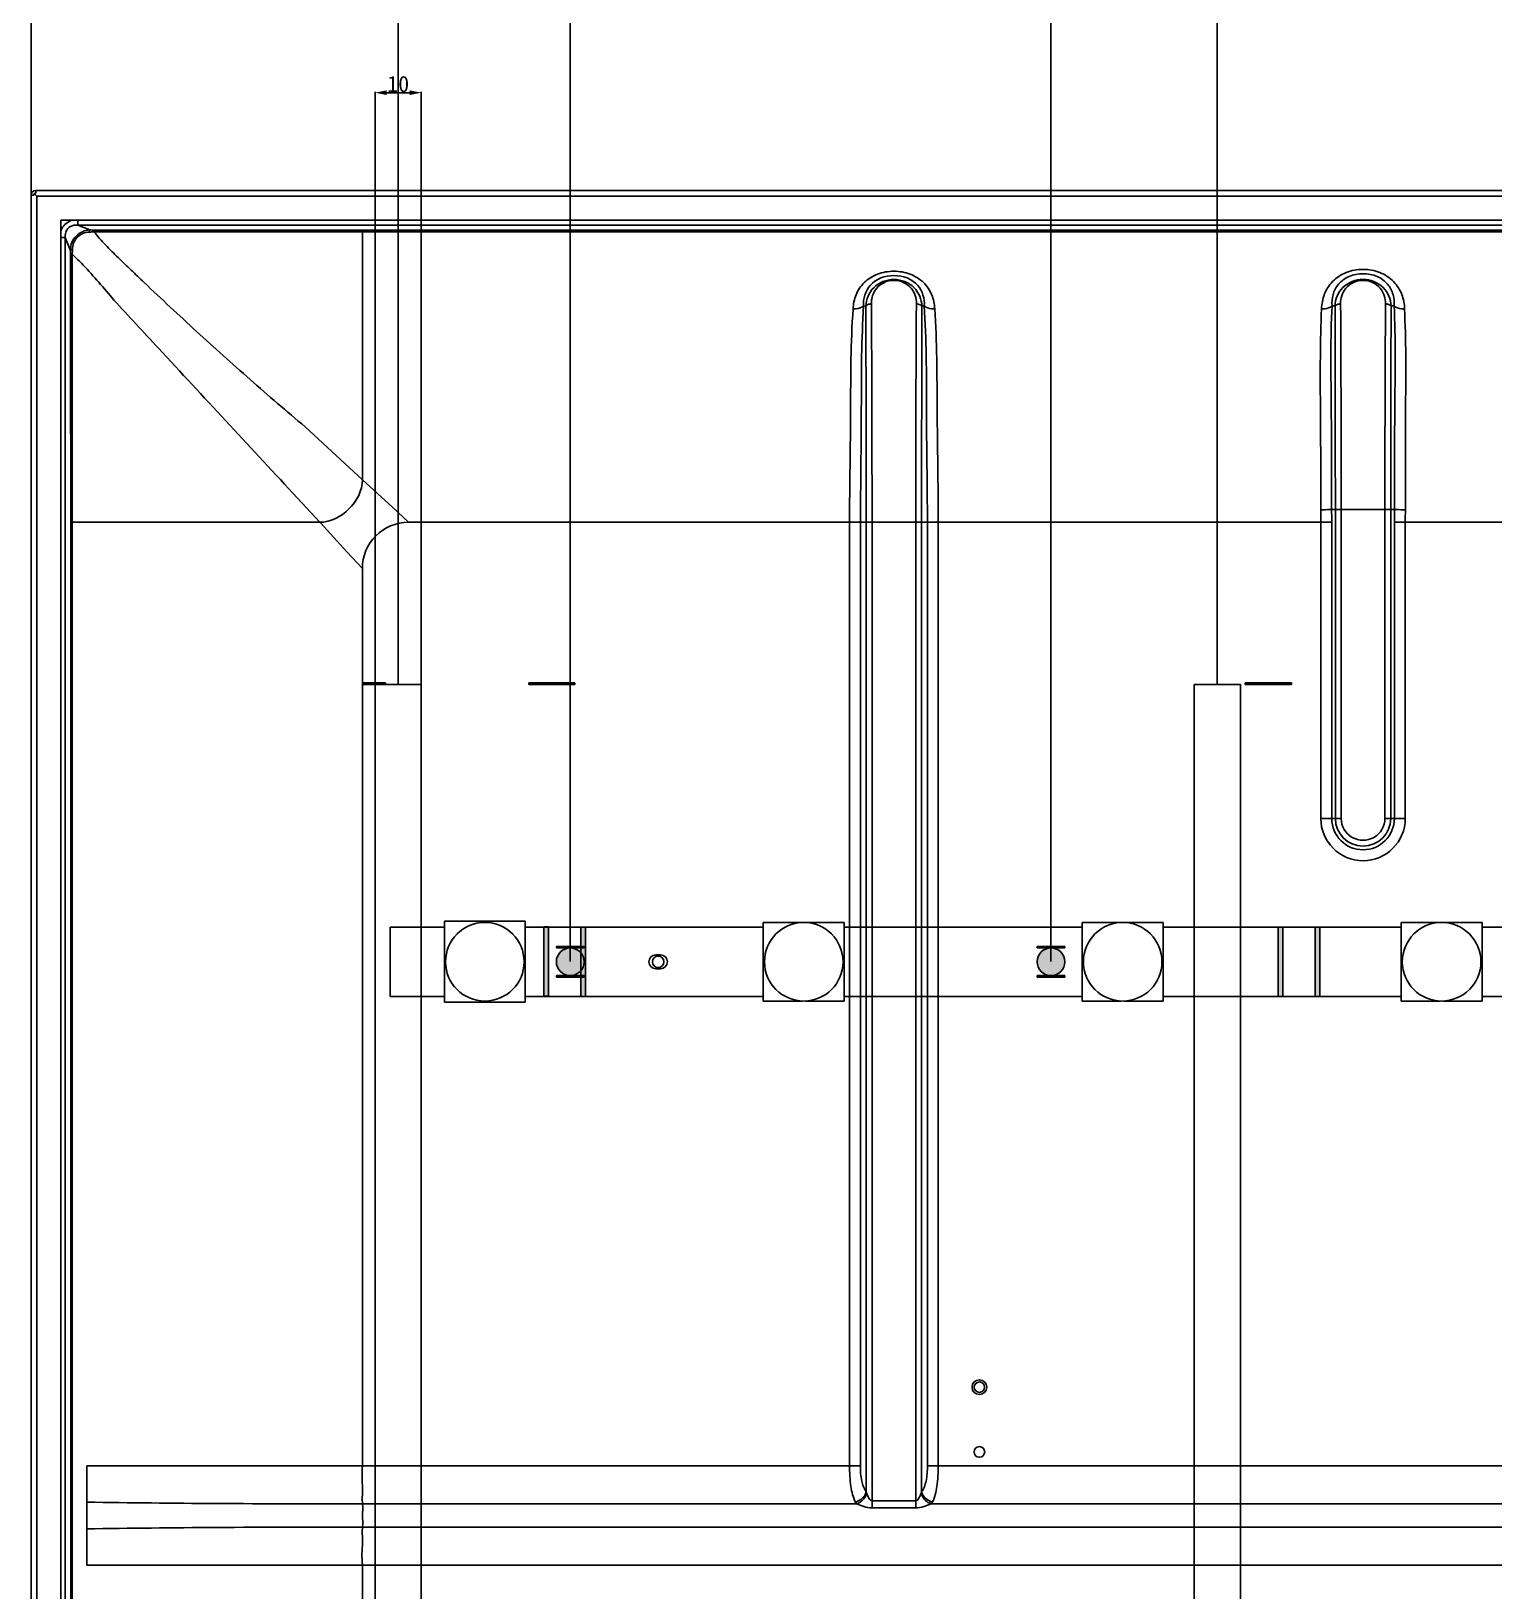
# Model space of a CAD drawing. Header units: millimetres. Extents: x -815 to 2586, y -393 to 7795.
# Drawn here: x 1471.5 to 1788, y 283.3 to 620.6 of the extents above; entities that cross this region are included whole.
import ezdxf

# ---------------------------------------------------------------- set-up
doc = ezdxf.new("R2010")
doc.units = ezdxf.units.MM
doc.header["$LTSCALE"] = 46.255
doc.header["$PDMODE"] = 3
doc.header["$PDSIZE"] = 0.3125
doc.layers.get('0').update_dxf_attribs({"linetype": 'CONTINUOUS'})
doc.layers.get('Defpoints').update_dxf_attribs({"linetype": 'CONTINUOUS'})
doc.layers.add('02___PRT_ALL_AXES', color=7, linetype='CONTINUOUS')
doc.styles.get("Standard").update_dxf_attribs({"font": 'simfang.ttf'})
doc.dimstyles.new('DIMSTYLE_1', dxfattribs={"dimtxt": 3.5, "dimasz": 2.5, "dimexe": 0.18, "dimexo": 0.0625, "dimgap": 0.09, "dimtad": 1, "dimdsep": 46, "dimtxsty": 'Standard', "dimblk": '_FILLED', "dimblk1": '_FILLED', "dimblk2": '_FILLED', "dimcen": 0.09, "dimclrt": 5, "dimadec": 0, "dimazin": 0, "dimtp": 0.01, "dimtm": 0.01, "dimtfac": 1, "dimtofl": 0, "dimtmove": 0, "dimatfit": 3, "dimldrblk": '_FILLED', "dimfxl": 1, "dimtolj": 1, "dimarcsym": 0})

# ---------------------------------------------------------------- blocks, each defined once
blk = doc.blocks.new('2321213')
at = {"color": 7, "linetype": 'Continuous'}
for p, q in [((-1977.408, -2557.514), (-1977.408, -2420.485)), ((-1977.259, -2420.485), (-1977.408, -2420.485)), ((-1977.241, -2420.403), (-1977.109, -2420.535)), ((-1977.159, -2420.236), (-1977.159, -2420.385)), ((-1977.159, -2420.236), (-1738.958, -2420.236)), ((-1977.109, -2420.535), (-1977.109, -2557.514)), ((-1739.008, -2420.535), (-1977.109, -2420.535)), ((-1975.809, -2421.835), (-1975.809, -2557.264)), ((-1740.307, -2421.835), (-1975.809, -2421.835)), ((-1974.893, -2421.835), (-1974.893, -2422.105)), ((-1974.243, -2422.367), (-1974.893, -2422.105)), ((-1967.875, -2422.105), (-1974.893, -2422.105)), ((-1741.226, -2422.105), (-1967.875, -2422.105)), ((-1975.808, -2422.776), (-1975.564, -2422.776)), ((-1975.564, -2422.776), (-1975.564, -2431.539)), ((-1975.564, -2422.776), (-1975.295, -2423.443)), ((-1959.505, -2422.386), (-1959.505, -2429.219)), ((-1959.505, -2422.386), (-1756.611, -2422.386)), ((-1959.505, -2422.47), (-1756.611, -2422.47)), ((-1975.285, -2423.688), (-1975.191, -2423.683)), ((-1932.289, -2426.477), (-1932.411, -2426.475)), ((-1932.288, -2426.477), (-1932.411, -2426.476)), ((-1929.252, -2426.476), (-1929.129, -2426.476)), ((-1906.924, -2426.475), (-1907.085, -2426.472)), ((-1903.892, -2426.474), (-1903.731, -2426.474)), ((-1975.564, -2431.539), (-1975.564, -2548.627)), ((-1962.593, -2433.009), (-1959.502, -2435.867)), ((-1975.564, -2433.568), (-1975.564, -2460.275)), ((-1957.883, -2437.356), (-1959.502, -2435.867)), ((-1963.257, -2436.596), (-1961.804, -2438.164)), ((-1957.007, -2438.164), (-1957.883, -2437.356)), ((-1975.268, -2540.847), (-1975.268, -2438.164)), ((-1961.804, -2438.164), (-1975.268, -2438.164)), ((-1975.191, -2540.847), (-1975.191, -2438.164)), ((-1961.804, -2438.164), (-1961.757, -2438.215)), ((-1907.103, -2438.164), (-1957.007, -2438.164)), ((-1933.17, -2489.153), (-1933.17, -2438.164)), ((-1932.582, -2438.164), (-1932.582, -2489.153)), ((-1932.268, -2490.562), (-1932.268, -2438.164)), ((-1931.951, -2491.42), (-1931.951, -2438.164)), ((-1929.589, -2491.42), (-1929.589, -2438.164)), ((-1929.272, -2438.164), (-1929.272, -2490.562)), ((-1928.959, -2489.153), (-1928.959, -2438.164)), ((-1928.37, -2438.164), (-1928.37, -2489.153)), ((-1907.692, -2454.168), (-1907.692, -2438.164)), ((-1906.906, -2437.468), (-1907.109, -2437.468)), ((-1907.103, -2438.164), (-1907.103, -2454.168)), ((-1906.906, -2454.168), (-1906.906, -2437.468)), ((-1906.589, -2437.469), (-1906.906, -2437.468)), ((-1906.589, -2437.469), (-1906.589, -2454.168)), ((-1904.228, -2437.469), (-1906.589, -2437.469)), ((-1904.228, -2454.168), (-1904.228, -2437.469)), ((-1903.911, -2437.468), (-1903.911, -2454.168)), ((-1903.707, -2437.468), (-1903.911, -2437.468)), ((-1903.714, -2454.168), (-1903.714, -2438.164)), ((-1882.241, -2438.164), (-1903.714, -2438.164)), ((-1903.125, -2438.164), (-1903.125, -2454.168)), ((-1961.757, -2438.215), (-1960.338, -2439.757)), ((-1960.338, -2439.757), (-1959.505, -2440.662)), ((-1959.505, -2440.662), (-1959.505, -2489.153)), ((-1958.256, -2446.847), (-1959.505, -2446.847)), ((-1958.256, -2446.922), (-1959.505, -2446.922)), ((-1958.256, -2446.847), (-1958.256, -2446.922)), ((-1950.51, -2446.922), (-1950.51, -2446.847)), ((-1950.51, -2446.847), (-1948.011, -2446.847)), ((-1948.011, -2446.922), (-1950.51, -2446.922)), ((-1948.011, -2446.847), (-1948.011, -2446.922)), ((-1911.78, -2446.922), (-1911.78, -2446.847)), ((-1911.78, -2446.847), (-1909.281, -2446.847)), ((-1909.281, -2446.922), (-1911.78, -2446.922)), ((-1909.281, -2446.847), (-1909.281, -2446.922)), ((-1907.692, -2454.168), (-1906.589, -2454.168)), ((-1904.228, -2454.168), (-1903.125, -2454.168)), ((-1949.017, -2461.165), (-1949.017, -2461.09)), ((-1949.017, -2461.09), (-1947.517, -2461.09)), ((-1947.517, -2461.165), (-1949.017, -2461.165)), ((-1947.517, -2461.09), (-1947.517, -2461.165)), ((-1923.03, -2461.165), (-1923.03, -2461.09)), ((-1923.03, -2461.09), (-1921.531, -2461.09)), ((-1921.531, -2461.165), (-1923.03, -2461.165)), ((-1921.531, -2461.09), (-1921.531, -2461.165)), ((-1949.017, -2462.739), (-1949.017, -2462.664)), ((-1949.017, -2462.664), (-1947.517, -2462.664)), ((-1947.517, -2462.739), (-1949.017, -2462.739)), ((-1947.517, -2462.664), (-1947.517, -2462.739)), ((-1923.03, -2462.739), (-1923.03, -2462.664)), ((-1923.03, -2462.664), (-1921.531, -2462.664)), ((-1921.531, -2462.739), (-1923.03, -2462.739)), ((-1921.531, -2462.664), (-1921.531, -2462.739)), ((-1974.409, -2489.153), (-1932.582, -2489.153)), ((-1974.408, -2489.153), (-1974.408, -2494.518)), ((-1928.959, -2489.153), (-1897.029, -2489.153)), ((-1932.788, -2491.204), (-1959.505, -2491.204)), ((-1931.951, -2491.046), (-1929.589, -2491.046)), ((-1896.248, -2491.205), (-1928.754, -2491.205)), ((-1931.951, -2491.42), (-1929.589, -2491.42)), ((-1959.505, -2492.469), (-1897.9, -2492.469)), ((-1959.505, -2494.518), (-1959.505, -2535.501))]:
    blk.add_line(p, q, dxfattribs=at)
for points in [[(-1906.924, -2426.474), (-1906.977, -2426.474), (-1907.032, -2426.474), (-1907.085, -2426.473)], [(-1974.408, -2494.518), (-1897.773, -2494.518), (-1897.763, -2494.518), (-1897.753, -2494.519)]]:
    blk.add_lwpolyline(points, dxfattribs=at)
blk.add_circle((-1943.514, -2461.915), 0.312, dxfattribs=at)
for centre, radius, start, end in [((-1977.159, -2420.485), 0.25, 90, 180), ((-1973.873, -2414.602), 7.773, 267.27113, 269.15997), ((-180.224, -2437.297), 1749.366, 179.641907, 180.028386), ((-3689.885, -2436.923), 1783.296, 359.982469, 0.339265), ((81.717, -2437.492), 1985.944, 179.678941, 179.999328), ((-5758.67, -2437.79), 3851.764, 0.004799, 0.168345), ((-2895.868, -2432.961), 936.371, 359.822199, 0.228971), ((-1957.006, -2440.663), 2.499, 90.00435, 179.99565), ((-1944.495, -2438.162), 36.803, 359.997, 1.04555), ((-1946.073, -2438.162), 38.97, 359.99726, 1.02063), ((-1864.744, -2438.162), 38.97, 178.97937, 180.00274), ((-1866.323, -2438.162), 36.802, 178.95393, 180.003), ((-1905.408, -2454.168), 2.284, 180, 360), ((-1905.408, -2454.168), 1.695, 180, 0), ((-1905.408, -2454.168), 1.498, 180, 0), ((-1905.408, -2454.168), 1.181, 179.99753, 0.00249)]:
    blk.add_arc(centre, radius, start, end, dxfattribs=at)
for points in [[(-1977.241, -2420.403), (-1977.252, -2420.427), (-1977.262, -2420.458), (-1977.251, -2420.482)], [(-1977.241, -2420.403), (-1977.217, -2420.392), (-1977.186, -2420.382), (-1977.161, -2420.392)], [(-1974.015, -2422.471), (-1974.098, -2422.477), (-1974.182, -2422.479), (-1974.265, -2422.479)], [(-1975.295, -2423.443), (-1975.289, -2423.524), (-1975.287, -2423.606), (-1975.285, -2423.688)], [(-1975.181, -2423.414), (-1975.182, -2423.504), (-1975.183, -2423.594), (-1975.191, -2423.683)], [(-1932.788, -2491.204), (-1932.815, -2491.173), (-1932.838, -2491.139), (-1932.857, -2491.103)], [(-1932.244, -2490.637), (-1932.254, -2490.613), (-1932.263, -2490.587), (-1932.266, -2490.561)], [(-1929.272, -2490.562), (-1929.279, -2490.587), (-1929.286, -2490.613), (-1929.296, -2490.637)], [(-1928.684, -2491.103), (-1928.702, -2491.139), (-1928.725, -2491.174), (-1928.752, -2491.204)]]:
    blk.add_open_spline(points, degree=3, dxfattribs=at)
for points, knots in [([(-1975.797, -2422.391), (-1975.749, -2422.273), (-1975.606, -2422.056), (-1975.387, -2421.915), (-1975.269, -2421.869)], [0, 0, 0, 0, 0.500438, 1, 1, 1, 1]), ([(-1975.403, -2422.262), (-1975.37, -2422.229), (-1975.223, -2422.119), (-1975.028, -2422.09), (-1974.893, -2422.105)], [0, 0, 0, 0, 0.256188, 1, 1, 1, 1]), ([(-1975.564, -2422.776), (-1975.58, -2422.641), (-1975.549, -2422.442), (-1975.437, -2422.295), (-1975.403, -2422.262)], [0, 0, 0, 0, 0.743652, 1, 1, 1, 1]), ([(-1974.243, -2422.367), (-1974.513, -2422.375), (-1975.059, -2422.621), (-1975.294, -2423.173), (-1975.295, -2423.443)], [0, 0, 0, 0, 0.500025, 1, 1, 1, 1]), ([(-1974.265, -2422.479), (-1974.501, -2422.479), (-1974.984, -2422.692), (-1975.186, -2423.179), (-1975.181, -2423.414)], [0, 0, 0, 0, 0.500272, 1, 1, 1, 1]), ([(-1974.243, -2422.367), (-1974.246, -2422.373), (-1974.257, -2422.41), (-1974.262, -2422.447), (-1974.265, -2422.479)], [0, 0, 0, 0, 0.169873, 1, 1, 1, 1]), ([(-1973.987, -2422.375), (-1973.99, -2422.38), (-1974.004, -2422.411), (-1974.002, -2422.446), (-1974.015, -2422.471)], [0, 0, 0, 0, 0.179981, 1, 1, 1, 1]), ([(-1974.015, -2422.466), (-1972.805, -2422.471), (-1970.387, -2422.461), (-1965.55, -2422.464), (-1961.923, -2422.476), (-1959.505, -2422.476)], [0, 0, 0, 0, 0.250046, 0.500018, 1, 1, 1, 1]), ([(-1962.593, -2433.01), (-1963.597, -2432.167), (-1965.573, -2430.469), (-1967.99, -2428.293), (-1969.893, -2426.538), (-1971.073, -2425.432), (-1972.006, -2424.534), (-1972.71, -2423.868), (-1973.28, -2423.3), (-1973.71, -2422.83), (-1973.911, -2422.587), (-1974.015, -2422.469)], [0, 0, 0, 0, 0.252745, 0.502608, 0.627321, 0.752175, 0.814636, 0.877064, 0.939105, 0.96975, 1, 1, 1, 1]), ([(-1973.987, -2422.376), (-1972.781, -2422.381), (-1970.367, -2422.372), (-1965.54, -2422.374), (-1961.919, -2422.386), (-1959.505, -2422.386)], [0, 0, 0, 0, 0.249944, 0.499982, 1, 1, 1, 1]), ([(-1975.295, -2423.443), (-1975.289, -2423.439), (-1975.252, -2423.425), (-1975.213, -2423.42), (-1975.181, -2423.414)], [0, 0, 0, 0, 0.170414, 1, 1, 1, 1]), ([(-1975.285, -2423.688), (-1975.273, -2424.894), (-1975.283, -2427.306), (-1975.279, -2432.131), (-1975.268, -2435.751), (-1975.268, -2438.164)], [0, 0, 0, 0, 0.249874, 0.49993, 1, 1, 1, 1]), ([(-1975.191, -2438.164), (-1975.197, -2436.957), (-1975.192, -2434.544), (-1975.197, -2430.924), (-1975.199, -2427.907), (-1975.191, -2425.494), (-1975.2, -2424.287), (-1975.191, -2423.684)], [0, 0, 0, 0, 0.25, 0.499999, 0.750001, 0.875001, 1, 1, 1, 1]), ([(-1975.191, -2423.684), (-1974.996, -2423.877), (-1974.491, -2424.354), (-1973.757, -2425.196), (-1973.2, -2425.827), (-1972.935, -2426.155)], [0, 0, 0, 0, 0.24617, 0.622071, 1, 1, 1, 1]), ([(-1932.975, -2426.629), (-1932.968, -2426.372), (-1932.861, -2425.847), (-1932.402, -2425.157), (-1931.658, -2424.696), (-1930.77, -2424.552), (-1929.881, -2424.696), (-1929.139, -2425.158), (-1928.68, -2425.847), (-1928.572, -2426.372), (-1928.566, -2426.629)], [0, 0, 0, 0, 0.116173, 0.23635, 0.3648, 0.500153, 0.635369, 0.763717, 0.883821, 1, 1, 1, 1]), ([(-1903.165, -2426.637), (-1903.165, -2426.37), (-1903.268, -2425.824), (-1903.729, -2425.102), (-1904.488, -2424.607), (-1905.409, -2424.445), (-1906.331, -2424.607), (-1907.087, -2425.102), (-1907.556, -2425.824), (-1907.639, -2426.371), (-1907.652, -2426.637)], [0, 0, 0, 0, 0.116246, 0.236284, 0.364568, 0.500072, 0.635583, 0.763707, 0.883716, 1, 1, 1, 1]), ([(-1932.411, -2426.476), (-1932.444, -2426.087), (-1932.159, -2425.152), (-1930.769, -2424.656), (-1929.379, -2425.153), (-1929.098, -2426.087), (-1929.129, -2426.476)], [0, 0, 0, 0, 0.228656, 0.500354, 0.771502, 1, 1, 1, 1]), ([(-1932.288, -2426.477), (-1932.276, -2426.119), (-1931.948, -2425.349), (-1930.77, -2424.882), (-1929.592, -2425.349), (-1929.264, -2426.119), (-1929.252, -2426.477)], [0, 0, 0, 0, 0.238059, 0.500029, 0.761981, 1, 1, 1, 1]), ([(-1931.985, -2426.364), (-1931.99, -2426.213), (-1931.949, -2425.905), (-1931.717, -2425.489), (-1931.311, -2425.17), (-1930.77, -2425.048), (-1930.229, -2425.17), (-1929.822, -2425.489), (-1929.597, -2425.906), (-1929.542, -2426.213), (-1929.555, -2426.364)], [0, 0, 0, 0, 0.115627, 0.23212, 0.357153, 0.500162, 0.643054, 0.768028, 0.884409, 1, 1, 1, 1]), ([(-1903.731, -2426.473), (-1903.712, -2426.271), (-1903.748, -2425.847), (-1904.056, -2425.25), (-1904.65, -2424.822), (-1905.408, -2424.682), (-1906.166, -2424.822), (-1906.761, -2425.25), (-1907.068, -2425.847), (-1907.105, -2426.271), (-1907.086, -2426.473)], [0, 0, 0, 0, 0.111757, 0.228507, 0.358255, 0.500001, 0.64174, 0.77149, 0.888122, 1, 1, 1, 1]), ([(-1903.892, -2426.475), (-1903.898, -2426.293), (-1903.979, -2425.926), (-1904.411, -2425.284), (-1905.409, -2424.873), (-1906.406, -2425.284), (-1906.837, -2425.926), (-1906.918, -2426.292), (-1906.924, -2426.474)], [0, 0, 0, 0, 0.120177, 0.241199, 0.500165, 0.759108, 0.880037, 1, 1, 1, 1]), ([(-1906.621, -2426.364), (-1906.633, -2426.068), (-1906.416, -2425.394), (-1905.409, -2424.933), (-1904.401, -2425.394), (-1904.184, -2426.067), (-1904.196, -2426.364)], [0, 0, 0, 0, 0.232837, 0.499988, 0.76712, 1, 1, 1, 1]), ([(-1972.935, -2426.156), (-1972.134, -2427.023), (-1968.908, -2430.502), (-1965.682, -2433.982), (-1963.257, -2436.596)], [0, 0, 0, 0, 0.248664, 1, 1, 1, 1]), ([(-1931.985, -2426.364), (-1932.015, -2426.364), (-1932.124, -2426.374), (-1932.234, -2426.419), (-1932.288, -2426.477)], [0, 0, 0, 0, 0.277626, 1, 1, 1, 1]), ([(-1931.985, -2426.364), (-1931.979, -2427.248), (-1931.963, -2431.181), (-1931.953, -2435.114), (-1931.951, -2438.164)], [0, 0, 0, 0, 0.224764, 1, 1, 1, 1]), ([(-1929.555, -2426.364), (-1929.525, -2426.364), (-1929.417, -2426.375), (-1929.306, -2426.419), (-1929.252, -2426.477)], [0, 0, 0, 0, 0.277824, 1, 1, 1, 1]), ([(-1906.621, -2426.364), (-1906.651, -2426.364), (-1906.759, -2426.374), (-1906.87, -2426.417), (-1906.924, -2426.474)], [0, 0, 0, 0, 0.27862, 1, 1, 1, 1]), ([(-1904.196, -2426.364), (-1904.166, -2426.364), (-1904.058, -2426.374), (-1903.946, -2426.417), (-1903.892, -2426.475)], [0, 0, 0, 0, 0.279286, 1, 1, 1, 1]), ([(-1933.17, -2438.164), (-1933.17, -2437.139), (-1933.14, -2435.122), (-1933.098, -2431.278), (-1933.11, -2428.453), (-1932.975, -2426.629)], [0, 0, 0, 0, 0.266447, 0.524343, 1, 1, 1, 1]), ([(-1932.975, -2426.629), (-1932.919, -2426.631), (-1932.724, -2426.624), (-1932.516, -2426.569), (-1932.411, -2426.476)], [0, 0, 0, 0, 0.285739, 1, 1, 1, 1]), ([(-1932.582, -2438.164), (-1932.57, -2436.119), (-1932.523, -2433.124), (-1932.533, -2429.227), (-1932.464, -2427.376), (-1932.411, -2426.476)], [0, 0, 0, 0, 0.52475, 0.768687, 1, 1, 1, 1]), ([(-1932.288, -2426.476), (-1932.284, -2427.353), (-1932.279, -2429.685), (-1932.268, -2433.581), (-1932.271, -2436.6), (-1932.268, -2438.164)], [0, 0, 0, 0, 0.225049, 0.598653, 1, 1, 1, 1]), ([(-1929.272, -2438.164), (-1929.27, -2437.113), (-1929.273, -2433.217), (-1929.265, -2429.321), (-1929.252, -2426.476)], [0, 0, 0, 0, 0.269781, 1, 1, 1, 1]), ([(-1929.129, -2426.476), (-1929.074, -2427.377), (-1929.004, -2429.228), (-1929.023, -2433.125), (-1928.962, -2436.119), (-1928.959, -2438.164)], [0, 0, 0, 0, 0.231596, 0.475264, 1, 1, 1, 1]), ([(-1928.566, -2426.629), (-1928.622, -2426.631), (-1928.817, -2426.624), (-1929.024, -2426.569), (-1929.129, -2426.476)], [0, 0, 0, 0, 0.285722, 1, 1, 1, 1]), ([(-1928.566, -2426.629), (-1928.498, -2427.518), (-1928.441, -2429.348), (-1928.432, -2432.169), (-1928.399, -2435.123), (-1928.37, -2437.139), (-1928.37, -2438.164)], [0, 0, 0, 0, 0.231805, 0.475745, 0.733572, 1, 1, 1, 1]), ([(-1907.652, -2426.637), (-1907.725, -2428.358), (-1907.726, -2431.013), (-1907.692, -2434.63), (-1907.697, -2436.526), (-1907.698, -2437.49)], [0, 0, 0, 0, 0.476236, 0.733357, 1, 1, 1, 1]), ([(-1907.652, -2426.636), (-1907.595, -2426.638), (-1907.399, -2426.628), (-1907.19, -2426.569), (-1907.086, -2426.473)], [0, 0, 0, 0, 0.285473, 1, 1, 1, 1]), ([(-1907.086, -2426.473), (-1907.176, -2428.216), (-1907.111, -2431.884), (-1907.115, -2435.547), (-1907.109, -2437.468)], [0, 0, 0, 0, 0.476024, 1, 1, 1, 1]), ([(-1903.911, -2437.468), (-1903.899, -2436.485), (-1903.917, -2434.552), (-1903.901, -2431.72), (-1903.906, -2429.039), (-1903.889, -2427.307), (-1903.892, -2426.474)], [0, 0, 0, 0, 0.268301, 0.527329, 0.772909, 1, 1, 1, 1]), ([(-1903.707, -2437.468), (-1903.701, -2436.489), (-1903.707, -2434.568), (-1903.691, -2430.904), (-1903.639, -2428.214), (-1903.731, -2426.473)], [0, 0, 0, 0, 0.266948, 0.524355, 1, 1, 1, 1]), ([(-1903.165, -2426.636), (-1903.222, -2426.638), (-1903.418, -2426.628), (-1903.627, -2426.569), (-1903.731, -2426.473)], [0, 0, 0, 0, 0.285472, 1, 1, 1, 1]), ([(-1903.119, -2437.49), (-1903.12, -2435.594), (-1903.126, -2432.818), (-1903.077, -2429.199), (-1903.133, -2427.477), (-1903.165, -2426.637)], [0, 0, 0, 0, 0.523906, 0.76752, 1, 1, 1, 1]), ([(-1961.804, -2438.164), (-1961.227, -2438.167), (-1960.096, -2437.574), (-1959.502, -2436.445), (-1959.502, -2435.867)], [0, 0, 0, 0, 0.49946, 1, 1, 1, 1]), ([(-1907.109, -2437.468), (-1907.143, -2437.471), (-1907.339, -2437.482), (-1907.535, -2437.485), (-1907.698, -2437.49)], [0, 0, 0, 0, 0.170636, 1, 1, 1, 1]), ([(-1904.228, -2437.469), (-1904.195, -2437.468), (-1904.089, -2437.467), (-1903.984, -2437.466), (-1903.911, -2437.468)], [0, 0, 0, 0, 0.30856, 1, 1, 1, 1]), ([(-1903.707, -2437.468), (-1903.674, -2437.471), (-1903.478, -2437.484), (-1903.282, -2437.489), (-1903.119, -2437.49)], [0, 0, 0, 0, 0.170697, 1, 1, 1, 1]), ([(-1959.505, -2491.204), (-1959.507, -2491.082), (-1959.513, -2490.795), (-1959.49, -2490.315), (-1959.533, -2489.754), (-1959.521, -2489.357), (-1959.505, -2489.153)], [0, 0, 0, 0, 0.179033, 0.419719, 0.701869, 1, 1, 1, 1]), ([(-1932.857, -2491.103), (-1932.982, -2490.842), (-1933.137, -2490.187), (-1933.17, -2489.526), (-1933.17, -2489.153)], [0, 0, 0, 0, 0.437244, 1, 1, 1, 1]), ([(-1932.268, -2490.562), (-1932.39, -2490.389), (-1932.556, -2489.915), (-1932.582, -2489.428), (-1932.582, -2489.153)], [0, 0, 0, 0, 0.43498, 1, 1, 1, 1]), ([(-1928.959, -2489.153), (-1928.959, -2489.428), (-1928.985, -2489.915), (-1929.151, -2490.389), (-1929.272, -2490.562)], [0, 0, 0, 0, 0.565017, 1, 1, 1, 1]), ([(-1928.683, -2491.102), (-1928.554, -2490.843), (-1928.405, -2490.185), (-1928.375, -2489.526), (-1928.37, -2489.153)], [0, 0, 0, 0, 0.437386, 1, 1, 1, 1]), ([(-1974.404, -2491.118), (-1972.075, -2491.145), (-1967.109, -2491.209), (-1962.142, -2491.203), (-1959.505, -2491.204)], [0, 0, 0, 0, 0.469053, 1, 1, 1, 1]), ([(-1959.499, -2491.837), (-1959.493, -2491.714), (-1959.482, -2491.506), (-1959.477, -2491.288), (-1959.505, -2491.204)], [0, 0, 0, 0, 0.579808, 1, 1, 1, 1]), ([(-1932.268, -2490.562), (-1932.302, -2490.693), (-1932.463, -2490.937), (-1932.719, -2491.073), (-1932.857, -2491.103)], [0, 0, 0, 0, 0.489209, 1, 1, 1, 1]), ([(-1932.244, -2490.637), (-1932.26, -2490.701), (-1932.364, -2490.949), (-1932.593, -2491.15), (-1932.788, -2491.204)], [0, 0, 0, 0, 0.24557, 1, 1, 1, 1]), ([(-1931.951, -2491.42), (-1932.102, -2491.417), (-1932.393, -2491.373), (-1932.659, -2491.256), (-1932.788, -2491.204)], [0, 0, 0, 0, 0.520451, 1, 1, 1, 1]), ([(-1931.951, -2491.046), (-1931.984, -2491.047), (-1932.056, -2490.996), (-1932.149, -2490.853), (-1932.208, -2490.725), (-1932.244, -2490.637)], [0, 0, 0, 0, 0.192884, 0.450882, 1, 1, 1, 1]), ([(-1929.296, -2490.637), (-1929.332, -2490.725), (-1929.392, -2490.853), (-1929.485, -2490.996), (-1929.556, -2491.046), (-1929.589, -2491.046)], [0, 0, 0, 0, 0.549356, 0.806985, 1, 1, 1, 1]), ([(-1928.754, -2491.205), (-1928.882, -2491.256), (-1929.148, -2491.372), (-1929.439, -2491.418), (-1929.589, -2491.42)], [0, 0, 0, 0, 0.479628, 1, 1, 1, 1]), ([(-1929.296, -2490.637), (-1929.246, -2490.835), (-1929.06, -2491.075), (-1928.814, -2491.187), (-1928.752, -2491.204)], [0, 0, 0, 0, 0.760402, 1, 1, 1, 1]), ([(-1928.684, -2491.103), (-1928.821, -2491.073), (-1929.077, -2490.937), (-1929.239, -2490.693), (-1929.272, -2490.562)], [0, 0, 0, 0, 0.51077, 1, 1, 1, 1]), ([(-1959.505, -2492.469), (-1959.477, -2492.385), (-1959.482, -2492.167), (-1959.493, -2491.959), (-1959.499, -2491.837)], [0, 0, 0, 0, 0.420413, 1, 1, 1, 1]), ([(-1974.404, -2492.554), (-1972.074, -2492.526), (-1967.108, -2492.464), (-1962.142, -2492.47), (-1959.505, -2492.469)], [0, 0, 0, 0, 0.469057, 1, 1, 1, 1]), ([(-1959.505, -2494.518), (-1959.522, -2494.315), (-1959.539, -2493.917), (-1959.491, -2493.357), (-1959.511, -2492.876), (-1959.507, -2492.59), (-1959.505, -2492.467)], [0, 0, 0, 0, 0.298257, 0.580578, 0.821175, 1, 1, 1, 1])]:
    blk.add_open_spline(points, degree=3, knots=knots, dxfattribs=at)
blk = doc.blocks.new('8888924')
at = {"layer": '02___PRT_ALL_AXES', "color": 1, "linetype": 'Continuous'}
for centre, radius in [((1912.434, -1969.365), 0.4), ((1912.434, -1969.365), 0.283), ((1912.434, -1972.865), 0.288)]:
    blk.add_circle(centre, radius, dxfattribs=at)
blk = doc.blocks.new('_FILLED')
at = {"color": 0, "linetype": 'ByBlock'}
blk.add_solid([(0, 0), (-1, 0.2), (-1, -0.2)], dxfattribs=at)
blk = doc.blocks.new('*D86')
at = {"color": 0, "lineweight": -2, "transparency": 16777216}
for p, q in [((1692.14, 419.45), (1692.14, 889.17)), ((1694.64, 888.99), (2424.32, 888.99)), ((2426.82, 419.64), (2426.82, 889.17))]:
    blk.add_line(p, q, dxfattribs=at)
at = {"layer": 'Defpoints', "color": 0, "transparency": 16777216}
for p in [(2426.82, 888.99), (1692.14, 419.39), (2426.82, 419.57)]:
    blk.add_point(p, dxfattribs=at)
at = {"color": 0, "lineweight": -2, "transparency": 16777216, "xscale": 2.5, "yscale": 2.5, "zscale": 2.5, "rotation": 180}
blk.add_blockref('_FILLED', (1692.14, 888.99), dxfattribs=at)
at = {"color": 0, "lineweight": -2, "transparency": 16777216, "xscale": 2.5, "yscale": 2.5, "zscale": 2.5}
blk.add_blockref('_FILLED', (2426.82, 888.99), dxfattribs=at)
at = {"color": 5, "transparency": 16777216, "insert": (2059.48, 890.86), "char_height": 3.5, "attachment_point": 5}
blk.add_mtext('\\A1;734.68', dxfattribs=at)
blk = doc.blocks.new('*D87')
at = {"color": 0, "lineweight": -2, "transparency": 16777216}
for p, q in [((1588.14, 419.45), (1588.14, 928.85)), ((1590.64, 928.67), (2424.32, 928.67)), ((2426.82, 419.45), (2426.82, 928.85))]:
    blk.add_line(p, q, dxfattribs=at)
at = {"layer": 'Defpoints', "color": 0, "transparency": 16777216}
for p in [(2426.82, 928.67), (1588.14, 419.39), (2426.82, 419.39)]:
    blk.add_point(p, dxfattribs=at)
at = {"color": 0, "lineweight": -2, "transparency": 16777216, "xscale": 2.5, "yscale": 2.5, "zscale": 2.5, "rotation": 180}
blk.add_blockref('_FILLED', (1588.14, 928.67), dxfattribs=at)
at = {"color": 0, "lineweight": -2, "transparency": 16777216, "xscale": 2.5, "yscale": 2.5, "zscale": 2.5}
blk.add_blockref('_FILLED', (2426.82, 928.67), dxfattribs=at)
at = {"color": 5, "transparency": 16777216, "insert": (2007.48, 930.54), "char_height": 3.5, "attachment_point": 5}
blk.add_mtext('\\A1;838.68', dxfattribs=at)
blk = doc.blocks.new('*D99')
at = {"color": 0, "lineweight": -2, "transparency": 16777216}
for p, q in [((1471.52, 419.51), (1471.52, 975.84)), ((2424.32, 975.66), (1474.02, 975.66)), ((2426.82, 419.51), (2426.82, 975.84))]:
    blk.add_line(p, q, dxfattribs=at)
at = {"layer": 'Defpoints', "color": 0, "transparency": 16777216}
for p in [(1471.52, 975.66), (1471.52, 419.45), (2426.82, 419.45)]:
    blk.add_point(p, dxfattribs=at)
at = {"color": 0, "lineweight": -2, "transparency": 16777216, "xscale": 2.5, "yscale": 2.5, "zscale": 2.5, "rotation": 180}
blk.add_blockref('_FILLED', (1471.52, 975.66), dxfattribs=at)
at = {"color": 0, "lineweight": -2, "transparency": 16777216, "xscale": 2.5, "yscale": 2.5, "zscale": 2.5}
blk.add_blockref('_FILLED', (2426.82, 975.66), dxfattribs=at)
at = {"color": 5, "transparency": 16777216, "insert": (1949.17, 977.53), "char_height": 3.5, "attachment_point": 5}
blk.add_mtext('\\A1;955.3', dxfattribs=at)
blk = doc.blocks.new('*D109')
at = {"color": 0, "lineweight": -2, "transparency": 16777216}
for p, q in [((1545.92, 479.45), (1545.92, 607.52)), ((1548.42, 607.34), (1553.42, 607.34)), ((1555.92, 479.45), (1555.92, 607.52))]:
    blk.add_line(p, q, dxfattribs=at)
at = {"layer": 'Defpoints', "color": 0, "transparency": 16777216}
for p in [(1555.92, 607.34), (1545.92, 479.39), (1555.92, 479.39)]:
    blk.add_point(p, dxfattribs=at)
at = {"color": 0, "lineweight": -2, "transparency": 16777216, "xscale": 2.5, "yscale": 2.5, "zscale": 2.5, "rotation": 180}
blk.add_blockref('_FILLED', (1545.92, 607.34), dxfattribs=at)
at = {"color": 0, "lineweight": -2, "transparency": 16777216, "xscale": 2.5, "yscale": 2.5, "zscale": 2.5}
blk.add_blockref('_FILLED', (1555.92, 607.34), dxfattribs=at)
at = {"color": 5, "transparency": 16777216, "insert": (1550.92, 609.2), "char_height": 3.5, "attachment_point": 5}
blk.add_mtext('\\A1;10', dxfattribs=at)
blk = doc.blocks.new('*D112')
at = {"color": 0, "lineweight": -2, "transparency": 16777216}
for p, q in [((1728.14, 479.45), (1728.14, 864.33)), ((1730.64, 864.15), (2424.32, 864.15)), ((2426.82, 479.51), (2426.82, 864.33))]:
    blk.add_line(p, q, dxfattribs=at)
at = {"layer": 'Defpoints', "color": 0, "transparency": 16777216}
for p in [(2426.82, 864.15), (1728.14, 479.39), (2426.82, 479.45)]:
    blk.add_point(p, dxfattribs=at)
at = {"color": 0, "lineweight": -2, "transparency": 16777216, "xscale": 2.5, "yscale": 2.5, "zscale": 2.5, "rotation": 180}
blk.add_blockref('_FILLED', (1728.14, 864.15), dxfattribs=at)
at = {"color": 0, "lineweight": -2, "transparency": 16777216, "xscale": 2.5, "yscale": 2.5, "zscale": 2.5}
blk.add_blockref('_FILLED', (2426.82, 864.15), dxfattribs=at)
at = {"color": 5, "transparency": 16777216, "insert": (2077.48, 866.02), "char_height": 3.5, "attachment_point": 5}
blk.add_mtext('\\A1;698.68', dxfattribs=at)
blk = doc.blocks.new('*D113')
at = {"color": 0, "lineweight": -2, "transparency": 16777216}
for p, q in [((1550.92, 479.45), (1550.92, 951.23)), ((2426.82, 479.45), (2426.82, 951.23)), ((1553.42, 951.05), (2424.32, 951.05))]:
    blk.add_line(p, q, dxfattribs=at)
at = {"layer": 'Defpoints', "color": 0, "transparency": 16777216}
for p in [(2426.82, 951.05), (1550.92, 479.39), (2426.82, 479.39)]:
    blk.add_point(p, dxfattribs=at)
at = {"color": 0, "lineweight": -2, "transparency": 16777216, "xscale": 2.5, "yscale": 2.5, "zscale": 2.5, "rotation": 180}
blk.add_blockref('_FILLED', (1550.92, 951.05), dxfattribs=at)
at = {"color": 0, "lineweight": -2, "transparency": 16777216, "xscale": 2.5, "yscale": 2.5, "zscale": 2.5}
blk.add_blockref('_FILLED', (2426.82, 951.05), dxfattribs=at)
at = {"color": 5, "transparency": 16777216, "insert": (1988.87, 952.92), "char_height": 3.5, "attachment_point": 5}
blk.add_mtext('\\A1;875.9', dxfattribs=at)

msp = doc.modelspace()

# ---------------------------------------------------------------- hatches: boundary and pattern name
h = msp.add_hatch(color=3)
h.paths.add_polyline_path([(1583.41, 426.954), (1582.41, 426.954), (1582.41, 419.454), (1583.41, 419.454)])
h.paths.add_polyline_path([(1583.41, 419.454), (1582.41, 419.454), (1582.41, 411.954), (1583.41, 411.954)])
h = msp.add_hatch(color=3)
h.paths.add_polyline_path([(1591.41, 426.954), (1590.41, 426.954), (1590.41, 419.454), (1591.41, 419.454)])
h.paths.add_polyline_path([(1591.41, 419.454), (1590.41, 419.454), (1590.41, 411.954), (1591.41, 411.954)])
h = msp.add_hatch(color=3)
h.paths.add_polyline_path([(1742.306, 426.891), (1741.306, 426.891), (1741.306, 419.391), (1742.306, 419.391)])
h.paths.add_polyline_path([(1742.306, 419.391), (1741.306, 419.391), (1741.306, 411.891), (1742.306, 411.891)])
h = msp.add_hatch(color=3)
h.paths.add_polyline_path([(1750.306, 426.891), (1749.306, 426.891), (1749.306, 419.391), (1750.306, 419.391)])
h.paths.add_polyline_path([(1750.306, 419.391), (1749.306, 419.391), (1749.306, 411.891), (1750.306, 411.891)])
h = msp.add_hatch(color=7)
h.dxf.hatch_style = 1
h.paths.add_polyline_path([(1590.41, 421.351, 0.6943181), (1585.142, 419.387, 0.6943181), (1590.41, 417.422)])
h.paths.add_polyline_path([(1695.143, 419.387, 1), (1689.143, 419.387, 1)])
h.paths.add_polyline_path([(1815.143, 419.387, 1), (1809.143, 419.387, 1)])
h.paths.add_polyline_path([(1935.144, 419.387, 1), (1929.144, 419.387, 1)])
h.paths.add_polyline_path([(2071.574, 419.387, 1), (2065.574, 419.387, 1)])
h.paths.add_polyline_path([(2152.145, 419.387, 0.4258981), (2149.025, 422.384), (2149.025, 416.389, 0.4258981)])
h.paths.add_polyline_path([(2148.025, 422.17, 0.3061896), (2146.145, 419.387, 0.3061896), (2148.025, 416.603)])
h.paths.add_polyline_path([(2223.145, 419.387, 1), (2229.145, 419.387, 1)])
h.paths.add_polyline_path([(2312.145, 419.387, 0.5433806), (2307.921, 422.126), (2307.921, 416.647, 0.5433806)])
h.paths.add_polyline_path([(2306.921, 421.4, 0.1860637), (2306.145, 419.387, 0.1860637), (2306.921, 417.373)])
h.paths.add_polyline_path([(2312.145, 209.386, 0.5433806), (2307.921, 212.125), (2307.921, 206.647, 0.5433806)])
h.paths.add_polyline_path([(2306.921, 211.399, 0.1860637), (2306.145, 209.386, 0.1860637), (2306.921, 207.372)])
h.paths.add_polyline_path([(2223.145, 209.386, 1), (2229.145, 209.386, 1)])
h.paths.add_polyline_path([(2149.025, 212.383), (2149.025, 206.388, 0.4258981), (2152.145, 209.386, 0.4258981)])
h.paths.add_polyline_path([(2148.025, 212.169, 0.3061896), (2146.145, 209.386, 0.3061896), (2148.025, 206.602)])
h.paths.add_polyline_path([(2069.118, 209.386, 1), (2075.118, 209.386, 1)])
h.paths.add_polyline_path([(1970.167, 209.386, 1), (1964.167, 209.386, 1)])
h.paths.add_polyline_path([(1858.167, 209.386, 1), (1864.167, 209.386, 1)])
h.paths.add_polyline_path([(1749.306, 212.151, 0.5362046), (1745.143, 209.386, 0.5362046), (1749.306, 206.62)])
h.paths.add_polyline_path([(1751.143, 209.386, 0.1938066), (1750.306, 211.465), (1750.306, 207.306, 0.1938066)])
h.paths.add_polyline_path([(1665.143, 209.386, 1), (1671.143, 209.386, 1)])
h.paths.add_polyline_path([(1590.41, 211.35, 0.6943181), (1585.142, 209.386, 0.6943181), (1590.41, 207.421)])

# ---------------------------------------------------------------- linework, layer by layer
at = {"color": 1, "linetype": 'Continuous'}
for p, q in [((1545.915, 479.39), (1545.915, 149.088)), ((1555.915, 479.39), (1555.915, 149.088)), ((1723.143, 479.39), (1723.143, 149.088)), ((1733.143, 479.39), (1733.143, 149.088))]:
    msp.add_line(p, q, dxfattribs=at)
at = {"color": 1}
for p, q in [((1545.915, 479.39), (1555.915, 479.39)), ((1723.143, 479.39), (1733.143, 479.39))]:
    msp.add_line(p, q, dxfattribs=at)
at = {"color": 3, "linetype": 'Continuous'}
for p, q in [((1549.165, 426.891), (1549.165, 411.891)), ((1560.915, 426.891), (1549.165, 426.891)), ((1560.915, 428.147), (1560.915, 410.647)), ((1578.415, 428.147), (1560.915, 428.147)), ((1578.415, 410.647), (1578.415, 428.147)), ((1629.915, 426.891), (1578.415, 426.891)), ((1629.915, 427.897), (1629.915, 410.897)), ((1647.415, 427.897), (1629.915, 427.897)), ((1647.415, 410.897), (1647.415, 427.897)), ((1698.915, 426.891), (1647.415, 426.891)), ((1698.915, 427.897), (1698.915, 410.897)), ((1716.415, 427.897), (1698.915, 427.897)), ((1716.415, 410.897), (1716.415, 427.897)), ((1767.915, 426.891), (1716.415, 426.891)), ((1767.915, 427.897), (1767.915, 410.897)), ((1785.415, 427.897), (1767.915, 427.897)), ((1785.415, 410.897), (1785.415, 427.897)), ((1836.915, 426.891), (1785.415, 426.891)), ((1607.665, 420.897), (1606.665, 420.897)), ((1606.665, 417.897), (1607.665, 417.897)), ((1549.165, 411.891), (1560.915, 411.891)), ((1578.415, 411.891), (1629.915, 411.891)), ((1647.415, 411.891), (1698.915, 411.891)), ((1716.415, 411.891), (1767.915, 411.891)), ((1785.415, 411.891), (1836.915, 411.891)), ((1560.915, 410.647), (1578.415, 410.647)), ((1629.915, 410.897), (1638.346, 410.897)), ((1638.985, 410.897), (1647.415, 410.897)), ((1698.915, 410.897), (1707.346, 410.897)), ((1707.985, 410.897), (1716.415, 410.897)), ((1767.915, 410.897), (1776.346, 410.897)), ((1776.985, 410.897), (1785.415, 410.897))]:
    msp.add_line(p, q, dxfattribs=at)
at = {"color": 3}
for p, q in [((1582.41, 426.954), (1582.41, 411.954)), ((1583.41, 426.954), (1583.41, 411.954)), ((1590.41, 426.954), (1590.41, 411.954)), ((1591.41, 426.954), (1591.41, 411.954)), ((1741.306, 426.891), (1741.306, 411.891)), ((1742.306, 426.891), (1742.306, 411.891)), ((1749.306, 426.891), (1749.306, 411.891)), ((1750.306, 426.891), (1750.306, 411.891))]:
    msp.add_line(p, q, dxfattribs=at)
for points in [[(1582.41, 426.954), (1583.41, 426.954), (1583.41, 411.954), (1582.41, 411.954)], [(1741.306, 426.891), (1742.306, 426.891), (1742.306, 411.891), (1741.306, 411.891)]]:
    msp.add_lwpolyline(points, close=True, dxfattribs=at)
for centre in [(1588.142, 419.387), (1692.143, 419.387)]:
    msp.add_circle(centre, 3)
at = {"color": 3, "linetype": 'Continuous'}
for centre, start, end in [((1606.665, 419.397), 90, 270), ((1607.665, 419.397), 270, 90)]:
    msp.add_arc(centre, 1.5, start, end, dxfattribs=at)
at = {"layer": '02___PRT_ALL_AXES', "color": 3, "linetype": 'Continuous'}
for centre in [(1569.665, 419.391), (1638.665, 419.391), (1707.665, 419.391), (1776.665, 419.391)]:
    msp.add_circle(centre, 8.5, dxfattribs=at)

# ---------------------------------------------------------------- block references
at = {"color": 2, "xscale": 4.002099959215971, "yscale": 4.002099959215971, "zscale": 4.002099959215971}
msp.add_blockref('2321213', (9385.302, 10272.215), dxfattribs=at)
at = {"color": 7, "xscale": 4, "yscale": 4, "zscale": 4}
msp.add_blockref('8888924', (-5973.07, 8204.849), dxfattribs=at)

# ---------------------------------------------------------------- dimensions: what is measured, and where the dimension line sits
at = {"color": 2}
for base, p1, p2, picture, middle in [((1471.515, 975.657), (2426.819, 419.449), (1471.515, 419.449), '*D99', (1949.167, 975.657)), ((2426.819, 928.667), (1588.142, 419.387), (2426.819, 419.387), '*D87', (2007.481, 928.667)), ((2426.819, 888.986), (1692.143, 419.387), (2426.819, 419.574), '*D86', (2059.481, 888.986))]:
    dim = msp.add_linear_dim(base=base, p1=p1, p2=p2, dimstyle='DIMSTYLE_1', dxfattribs=at)
    dim.commit()
    dim.dimension.update_dxf_attribs({"geometry": picture, "text_midpoint": middle, "dimtype": 160})
for base, p1, p2, picture, middle in [((2426.819, 951.052), (1550.915, 479.39), (2426.819, 479.39), '*D113', (1988.867, 952.922)), ((2426.819, 864.145), (1728.143, 479.39), (2426.819, 479.452), '*D112', (2077.481, 866.015)), ((1555.915, 607.343), (1545.915, 479.39), (1555.915, 479.39), '*D109', (1550.915, 609.203))]:
    dim = msp.add_linear_dim(base=base, p1=p1, p2=p2, dimstyle='DIMSTYLE_1', dxfattribs=at)
    dim.commit()
    dim.dimension.update_dxf_attribs({"geometry": picture, "text_midpoint": middle})

doc.saveas('drawing.dxf')
